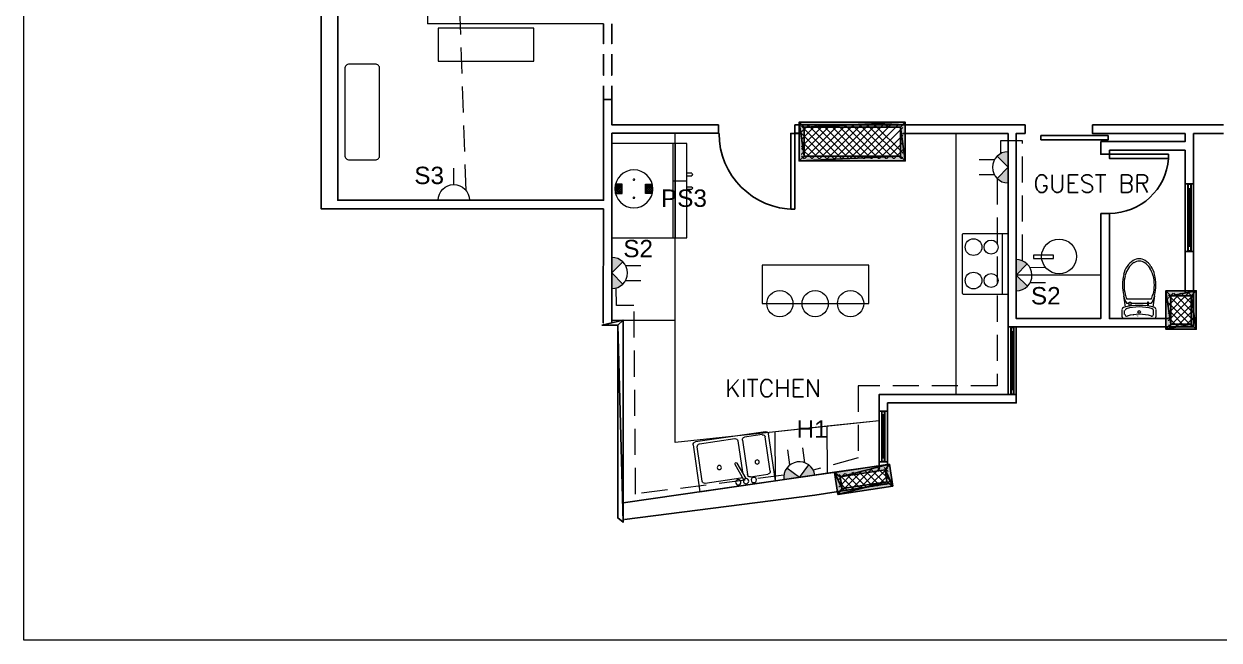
# Model space of a CAD drawing. Header units: inches. Extents: x 14 to 158, y 51 to 94.
# Drawn here: x 49.72 to 63.47, y 73.44 to 80.53 of the extents above; entities that cross this region are included whole.
import ezdxf

# ---------------------------------------------------------------- set-up
doc = ezdxf.new("R2010")
doc.units = ezdxf.units.IN
doc.header["$LTSCALE"] = 0.6
doc.header["$MEASUREMENT"] = 0
doc.linetypes.add('DASHED', pattern=[0.75, 0.5, -0.25])
doc.layers.get('0').update_dxf_attribs({"color": 253, "lineweight": 0})
for name, color, linetype, lineweight in [('C-H', 253, 'Continuous', 0), ('CABEL-L', 3, 'DASHED', 0), ('fur', 253, 'Continuous', 0), ('LIGHT', 6, 'Continuous', 0), ('POWER', 4, 'Continuous', 0), ('POWER-1', 3, 'Continuous', 0), ('text', 3, 'Continuous', 0), ('wiring1', 3, 'DASHED', 0)]:
    doc.layers.add(name, color=color, linetype=linetype, lineweight=lineweight)
doc.styles.add('SIMPLEX', font='SIMPLEX.SHX')
doc.styles.get("Standard").update_dxf_attribs({"font": 'arial.ttf'})

# ---------------------------------------------------------------- blocks, each defined once
blk = doc.blocks.new('Z$0$GASOVN')
for p, q in [((879, 666), (-10, 666)), ((-10, 10), (-10, 666)), ((879, 585), (-10, 585)), ((879, 10), (879, 666)), ((869, 0), (0, 0))]:
    blk.add_line(p, q)
for centre, radius in [((189, 417), 103), ((679, 417), 103), ((189, 160), 122), ((679, 160), 122)]:
    blk.add_circle(centre, radius)
for centre, start, end in [((0, 10), 180, 270), ((869, 10), 270, 0)]:
    blk.add_arc(centre, 10, start, end)
blk = doc.blocks.new('Z$0$KITS')
for p, q in [((29, 553), (814, 553)), ((0, 0), (0, 525)), ((42, 112), (42, 497)), ((71, 526), (268, 526)), ((297, 497), (297, 112)), ((347, 497), (347, 145)), ((772, 526), (376, 526)), ((801, 112), (801, 497)), ((843, 525), (843, 0)), ((318, 73), (389, 253)), ((345, 62), (416, 242)), ((843, 0), (0, 0)), ((268, 83), (71, 83)), ((376, 83), (772, 83))]:
    blk.add_line(p, q)
for centre, radius in [((170, 234), 23.1), ((592, 234), 23.1), ((235, 43), 29.1), ((322, 43), 29.1), ((409, 43), 29.1)]:
    blk.add_circle(centre, radius)
for centre, radius, start, end in [((29, 525), 28.8, 89.9973, 179.9973), ((814, 525), 28.8, 359.9973, 89.9973), ((71, 497), 28.8, 89.9973, 179.9973), ((268, 497), 28.8, 359.9973, 89.9973), ((376, 497), 28.8, 89.9973, 179.9973), ((772, 497), 28.8, 359.9973, 89.9973), ((403, 247), 14.5, 338.5572, 158.5572), ((71, 112), 28.8, 179.9973, 269.9973), ((268, 112), 28.8, 269.9973, 359.9973), ((376, 112), 28.8, 228.2188, 269.9973), ((772, 112), 28.8, 269.9973, 359.9973)]:
    blk.add_arc(centre, radius, start, end)
blk = doc.blocks.new('Z$0$FRDG')
for p, q in [((0, -831), (0, 0)), ((0, 0), (1043, 0)), ((1043, 0), (1043, -831)), ((1043, -679), (0, -679)), ((1043, -704), (0, -704)), ((417, -831), (417, -679)), ((1043, -831), (0, -831)), ((328, -886), (328, -831)), ((355, -831), (355, -886)), ((480, -831), (480, -886)), ((507, -886), (507, -831))]:
    blk.add_line(p, q)
for centre in [(341, -869), (494, -869)]:
    blk.add_arc(centre, 21.4, 232.069, 307.9313)
blk = doc.blocks.new('A$C1E707263')
h = blk.add_hatch(color=256)
h.paths.add_polyline_path([(0.021, 0.251), (0.032, 0.251), (0.032, 0.247), (0.029, 0.247), (0.025, 0.247), (0.025, 0.251), (0.021, 0.251), (0.022, 0.251)])
h.paths.add_polyline_path([(0.029, 0.251), (0.025, 0.251), (0.025, 0.247), (0.029, 0.247), (0.032, 0.247), (0.032, 0.251)])
for points in [[(0.029, 0.261), (0.025, 0.261), (0.025, 0.258), (0.025, 0.254), (0.029, 0.254), (0.029, 0.258), (0.029, 0.261), (0.032, 0.261), (0.036, 0.261), (0.036, 0.258), (0.036, 0.254), (0.032, 0.254), (0.032, 0.258), (0.032, 0.261), (0.032, 0.258), (0.029, 0.258), (0.029, 0.254), (0.025, 0.254), (0.025, 0.258), (0.025, 0.261)], [(0.029, 0.233), (0.025, 0.233), (0.025, 0.229), (0.029, 0.229), (0.029, 0.233), (0.032, 0.233), (0.032, 0.229), (0.029, 0.229), (0.032, 0.229), (0.032, 0.233), (0.029, 0.233), (0.029, 0.229), (0.025, 0.229), (0.025, 0.233)], [(0.029, 0.222), (0.025, 0.222), (0.025, 0.219), (0.025, 0.218), (0.029, 0.219), (0.029, 0.218), (0.029, 0.222), (0.032, 0.222), (0.036, 0.222), (0.036, 0.219), (0.036, 0.218), (0.032, 0.219), (0.032, 0.218), (0.032, 0.215), (0.032, 0.219), (0.032, 0.218), (0.032, 0.222), (0.032, 0.219), (0.032, 0.218), (0.029, 0.219), (0.029, 0.218), (0.029, 0.215), (0.025, 0.215), (0.025, 0.219), (0.025, 0.218), (0.025, 0.222)], [(0.025, 0.215), (0.036, 0.215), (0.036, 0.212), (0.032, 0.212), (0.032, 0.211), (0.032, 0.208), (0.029, 0.208), (0.025, 0.208), (0.025, 0.212), (0.029, 0.212), (0.029, 0.211), (0.032, 0.212), (0.032, 0.211), (0.029, 0.212), (0.029, 0.211), (0.025, 0.212)], [(0.025, 0.197), (0.029, 0.197), (0.032, 0.197), (0.032, 0.201), (0.032, 0.197), (0.036, 0.197), (0.032, 0.197)], [(0.025, 0.194), (0.029, 0.194), (0.032, 0.194), (0.032, 0.197), (0.032, 0.194), (0.036, 0.194), (0.032, 0.194)]]:
    blk.add_hatch(color=256).paths.add_polyline_path(points)
h = blk.add_hatch(color=256)
h.paths.add_polyline_path([(0.025, 0.24), (0.025, 0.244), (0.025, 0.243), (0.029, 0.244), (0.029, 0.243), (0.029, 0.24), (0.032, 0.24), (0.032, 0.244), (0.032, 0.243), (0.029, 0.244), (0.029, 0.243), (0.032, 0.244), (0.032, 0.243), (0.032, 0.24), (0.029, 0.24)])
h.paths.add_polyline_path([(0.029, 0.24), (0.029, 0.244), (0.029, 0.243), (0.025, 0.244), (0.025, 0.243), (0.025, 0.24)])
h = blk.add_hatch(color=256)
h.paths.add_polyline_path([(0.025, 0.201), (0.025, 0.204), (0.025, 0.208), (0.029, 0.208), (0.029, 0.204), (0.029, 0.201), (0.032, 0.201), (0.032, 0.204), (0.029, 0.204), (0.029, 0.208), (0.032, 0.208), (0.032, 0.204), (0.032, 0.201), (0.029, 0.201)])
h.paths.add_polyline_path([(0.029, 0.201), (0.029, 0.204), (0.025, 0.204), (0.025, 0.201)])
at = {"linetype": 'Continuous', "lineweight": -2}
for points in [[(0, 0.021), (0, 0.371), (0, 0.371)], [(0.018, 0.389), (0.106, 0.389), (0.106, 0.389)], [(0.046, 0.36), (0.092, 0.36), (0.092, 0.36)], [(0.262, 0.374), (0.131, 0.353), (0.131, 0.353)], [(0.174, 0.308), (0.174, 0.335), (0.174, 0.335)], [(0.174, 0.099), (0.174, 0.29), (0.174, 0.29)], [(0.222, 0.057), (0.222, 0.335), (0.222, 0.335)], [(0.092, 0.032), (0.046, 0.032), (0.046, 0.032)], [(0.262, 0.018), (0.131, 0.036), (0.131, 0.036)], [(0.174, 0.057), (0.174, 0.084), (0.174, 0.084)], [(0.106, 0), (0.018, 0), (0.018, 0)]]:
    blk.add_lwpolyline(points, dxfattribs=at)
for points in [[(0.188, 0.29), (0.152, 0.29), (0.152, 0.308), (0.188, 0.308)], [(0.188, 0.099), (0.152, 0.099), (0.152, 0.084), (0.188, 0.084)]]:
    blk.add_lwpolyline(points, close=True, dxfattribs=at)
for points in [[(0.019, 0.389), (0.008, 0.389), (0, 0.379), (0, 0.368)], [(0.028, 0.052), (0.057, 0.143), (0.057, 0.241), (0.028, 0.332)], [(0.113, 0.342), (0.11, 0.35), (0.102, 0.356), (0.094, 0.356)], [(0.127, 0.375), (0.124, 0.382), (0.116, 0.389), (0.108, 0.389)], [(0.114, 0.041), (0.141, 0.141), (0.141, 0.244), (0.114, 0.343)], [(0.126, 0.012), (0.161, 0.13), (0.161, 0.255), (0.126, 0.372)], [(0.262, 0.374), (0.23, 0.365), (0.2, 0.352), (0.172, 0.335)], [(0.279, 0.353), (0.259, 0.349), (0.241, 0.342), (0.223, 0.334)], [(0.386, 0.385), (0.346, 0.385), (0.305, 0.379), (0.266, 0.37)], [(0.386, 0.367), (0.35, 0.367), (0.313, 0.363), (0.277, 0.353)], [(0.508, 0.37), (0.469, 0.379), (0.428, 0.385), (0.386, 0.385)], [(0.496, 0.353), (0.461, 0.363), (0.423, 0.367), (0.386, 0.367)], [(0.582, 0.317), (0.556, 0.334), (0.528, 0.346), (0.498, 0.353)], [(0.601, 0.332), (0.572, 0.352), (0.541, 0.365), (0.508, 0.374)], [(0.644, 0.255), (0.629, 0.28), (0.607, 0.301), (0.582, 0.317)], [(0.669, 0.263), (0.652, 0.291), (0.629, 0.314), (0.601, 0.331)], [(0.661, 0.192), (0.661, 0.215), (0.654, 0.236), (0.641, 0.255)], [(0.641, 0.13), (0.654, 0.149), (0.661, 0.17), (0.661, 0.192)], [(0.688, 0.192), (0.688, 0.217), (0.681, 0.24), (0.669, 0.261)], [(0.669, 0.124), (0.681, 0.145), (0.688, 0.168), (0.688, 0.192)], [(0, 0.019), (0, 0.008), (0.008, 0), (0.019, 0)], [(0.094, 0.028), (0.102, 0.028), (0.11, 0.034), (0.113, 0.043)], [(0.108, 0), (0.116, 0), (0.124, 0.006), (0.127, 0.014)], [(0.172, 0.054), (0.2, 0.036), (0.23, 0.023), (0.262, 0.015)], [(0.223, 0.055), (0.241, 0.047), (0.259, 0.04), (0.279, 0.034)], [(0.266, 0.015), (0.305, 0.006), (0.346, 0), (0.386, 0)], [(0.277, 0.032), (0.313, 0.022), (0.35, 0.018), (0.386, 0.018)], [(0.386, 0.018), (0.423, 0.018), (0.461, 0.022), (0.496, 0.032)], [(0.386, 0), (0.428, 0), (0.469, 0.006), (0.508, 0.015)], [(0.498, 0.034), (0.528, 0.043), (0.556, 0.055), (0.582, 0.072)], [(0.508, 0.015), (0.541, 0.023), (0.572, 0.037), (0.601, 0.055)], [(0.582, 0.068), (0.607, 0.084), (0.629, 0.105), (0.644, 0.13)], [(0.601, 0.057), (0.629, 0.074), (0.652, 0.098), (0.669, 0.124)]]:
    blk.add_open_spline(points, degree=3, dxfattribs=at)
for points, knots in [([(0.048, 0.356), (0.041, 0.356), (0.036, 0.353), (0.032, 0.349), (0.032, 0.349), (0.029, 0.343), (0.028, 0.336), (0.029, 0.331)], [0, 0, 0, 0, 0.125, 0.125, 0.125, 0.125, 1, 1, 1, 1]), ([(0.092, 0.192), (0.092, 0.201), (0.084, 0.208), (0.076, 0.208), (0.076, 0.208), (0.068, 0.208), (0.061, 0.201), (0.061, 0.192), (0.061, 0.192), (0.061, 0.183), (0.068, 0.177), (0.076, 0.177), (0.076, 0.177), (0.084, 0.177), (0.092, 0.183), (0.092, 0.192)], [0, 0, 0, 0, 0.0625, 0.0625, 0.0625, 0.0625, 0.125, 0.125, 0.125, 0.125, 0.1875, 0.1875, 0.1875, 0.1875, 1, 1, 1, 1]), ([(0.029, 0.054), (0.028, 0.047), (0.029, 0.041), (0.032, 0.036), (0.032, 0.036), (0.036, 0.032), (0.041, 0.028), (0.048, 0.028)], [0, 0, 0, 0, 0.125, 0.125, 0.125, 0.125, 1, 1, 1, 1])]:
    blk.add_open_spline(points, degree=3, knots=knots, dxfattribs=at)
blk = doc.blocks.new('2j6')
at = {"layer": 'fur'}
for points in [[(154.375, -37.731), (154.375, -38.743)], [(154.73, -37.687), (154.419, -37.687)], [(154.774, -38.743), (154.774, -37.731)], [(154.419, -38.787), (154.73, -38.787)]]:
    blk.add_lwpolyline(points, dxfattribs=at)
for centre, start, end in [((154.422, -37.734), 86.3633, 183.6367), ((154.727, -37.734), 356.3633, 93.6367), ((154.422, -38.74), 176.3633, 273.6367), ((154.727, -38.74), 266.3633, 3.6367)]:
    blk.add_arc(centre, 0.0471, start, end, dxfattribs=at)
blk = doc.blocks.new('120 S')
at = {"layer": 'LIGHT', "ltscale": 0.005}
h = blk.add_hatch(color=2, dxfattribs=at)
h.dxf.hatch_style = 1
h.paths.add_polyline_path([(0.0001, 0), (-0.0847, 0.0847, 0.198912), (-0.1198, 0)])
h.paths.add_polyline_path([(0.0848, 0.0847), (0.0001, 0), (0.1199, 0, 0.198912)])
at = {"layer": 'POWER'}
for p, q in [((-0.0579, 0.1049), (-0.0579, 0.2219)), ((0.058, 0.1049), (0.058, 0.2219)), ((0.1939, 0), (-0.1938, 0))]:
    blk.add_line(p, q, dxfattribs=at)
at = {"layer": 'POWER', "ltscale": 0.005}
for q in [(-0.0847, 0.0847), (0.0848, 0.0847)]:
    blk.add_line((0.0001, 0), q, dxfattribs=at)
at = {"layer": 'POWER'}
blk.add_arc((0.0001, 0), 0.1198, 0, 180, dxfattribs=at)
blk = doc.blocks.new('SO-10')
at = {"layer": 'POWER-1'}
for p, q in [((0, 0.176), (0, 0.36)), ((0.25, 0), (-0.25, 0))]:
    blk.add_line(p, q, dxfattribs=at)
blk.add_arc((0, 0), 0.176, 0, 180, dxfattribs=at)
blk = doc.blocks.new('*X40')
at = {"color": 0}
for p, q in [((0, 85), (74, 159)), ((66, 19), (0, 85)), ((1, 115), (46, 159)), ((94, 19), (1, 112)), ((2, 59), (103, 159)), ((37, 19), (2, 54)), ((110, 31), (4, 137)), ((6, 148), (18, 159)), ((6, 34), (110, 138)), ((110, 60), (10, 159)), ((19, 19), (110, 110)), ((110, 88), (39, 159)), ((48, 19), (110, 82)), ((110, 116), (67, 159)), ((76, 19), (110, 54)), ((110, 144), (95, 159)), ((104, 19), (110, 25))]:
    blk.add_line(p, q, dxfattribs=at)
blk = doc.blocks.new('*X41')
at = {"color": 0}
for p, q in [((459, 63), (555, 159)), ((459, 91), (527, 159)), ((459, 120), (499, 159)), ((459, 148), (470, 159)), ((459, 35), (563, 139)), ((562, 32), (459, 135)), ((546, 19), (459, 107)), ((518, 19), (459, 78)), ((490, 19), (459, 50)), ((461, 19), (459, 22)), ((566, 56), (463, 159)), ((472, 19), (567, 114)), ((568, 83), (491, 159)), ((500, 19), (568, 87)), ((567, 112), (519, 159)), ((528, 19), (566, 57)), ((562, 145), (548, 159)), ((557, 19), (560, 22))]:
    blk.add_line(p, q, dxfattribs=at)
blk = doc.blocks.new('Mk-c')
at = {"layer": 'POWER-1'}
blk.add_line((-0.15, -0.06), (-0.238, -0.06), dxfattribs=at)
for points in [[(-0.238, 0.06), (-0.15, 0.06), (-0.15, -0.06), (-0.238, -0.06)], [(0.238, 0.06), (0.151, 0.06), (0.151, -0.06), (0.238, -0.06)]]:
    blk.add_lwpolyline(points, dxfattribs=at)
at = {"layer": 'POWER-1', "const_width": 0.014}
for points in [[(-0.01, 0.115, -1), (0.01, 0.115, -1)], [(-0.01, -0.119, -1), (0.01, -0.119, -1)]]:
    blk.add_lwpolyline(points, format="xyb", close=True, dxfattribs=at)
at = {"layer": 'POWER-1'}
blk.add_circle((0, 0), 0.245, dxfattribs=at)
at = {"layer": 'POWER-1', "extrusion": (0, 0, -1), "xscale": 0.0008639999999999759, "yscale": 0.0008639999999999759, "zscale": -0.0008640000000000001, "rotation": 180}
for name in ['*X40', '*X41']:
    blk.add_blockref(name, (0.245, 0.077), dxfattribs=at)

msp = doc.modelspace()

# ---------------------------------------------------------------- hatches: boundary and pattern name
h = msp.add_hatch(color=256)
h.paths.add_polyline_path([(59.806, 79.008), (59.862, 78.952), (59.806, 79.341)])
h.paths.add_polyline_path([(59.862, 78.952), (59.806, 79.341), (59.862, 79.397)])
h.paths.add_polyline_path([(59.806, 79.341), (59.862, 79.397), (58.697, 79.341)])
h.paths.add_polyline_path([(59.862, 79.397), (58.697, 79.341), (58.64, 79.397)])
h.paths.add_polyline_path([(58.697, 79.341), (58.64, 79.397), (58.697, 79.008)])
h.paths.add_polyline_path([(58.64, 79.397), (58.697, 79.008), (58.64, 78.952)])
h.paths.add_polyline_path([(58.697, 79.008), (58.64, 78.952), (59.806, 79.008)])
h.paths.add_polyline_path([(58.64, 78.952), (59.806, 79.008), (59.862, 78.952)])
h = msp.add_hatch(color=256)
h.paths.add_polyline_path([(63.149, 77.399), (63.209, 77.458), (62.916, 77.399)])
h.paths.add_polyline_path([(63.209, 77.458), (62.916, 77.399), (62.859, 77.458)])
h.paths.add_polyline_path([(62.916, 77.399), (62.859, 77.458), (62.916, 77.071)])
h.paths.add_polyline_path([(62.859, 77.458), (62.916, 77.071), (62.859, 77.014)])
h.paths.add_polyline_path([(62.916, 77.071), (62.859, 77.014), (63.149, 77.071)])
h.paths.add_polyline_path([(62.859, 77.014), (63.149, 77.071), (63.209, 77.014)])
h.paths.add_polyline_path([(63.149, 77.071), (63.209, 77.014), (63.149, 77.399)])
h.paths.add_polyline_path([(63.209, 77.014), (63.149, 77.399), (63.209, 77.458)])
h = msp.add_hatch(color=256)
h.paths.add_polyline_path([(63.149, 77.399), (63.209, 77.458), (62.916, 77.399)])
h.paths.add_polyline_path([(63.209, 77.458), (62.916, 77.399), (62.859, 77.458)])
h.paths.add_polyline_path([(62.916, 77.399), (62.859, 77.458), (62.916, 77.071)])
h.paths.add_polyline_path([(62.859, 77.458), (62.916, 77.071), (62.859, 77.014)])
h.paths.add_polyline_path([(62.916, 77.071), (62.859, 77.014), (63.149, 77.071)])
h.paths.add_polyline_path([(62.859, 77.014), (63.149, 77.071), (63.209, 77.014)])
h.paths.add_polyline_path([(63.149, 77.071), (63.209, 77.014), (63.149, 77.399)])
h.paths.add_polyline_path([(63.209, 77.014), (63.149, 77.399), (63.209, 77.458)])
h = msp.add_hatch(color=256)
h.paths.add_polyline_path([(59.65, 75.259), (59.717, 75.209), (59.629, 75.397)])
h.paths.add_polyline_path([(59.717, 75.209), (59.629, 75.397), (59.679, 75.46)])
h.paths.add_polyline_path([(59.629, 75.397), (59.679, 75.46), (59.113, 75.315)])
h.paths.add_polyline_path([(59.679, 75.46), (59.113, 75.315), (59.046, 75.365)])
h.paths.add_polyline_path([(59.113, 75.315), (59.046, 75.365), (59.134, 75.182)])
h.paths.add_polyline_path([(59.046, 75.365), (59.134, 75.182), (59.086, 75.114)])
h.paths.add_polyline_path([(59.134, 75.182), (59.086, 75.114), (59.65, 75.259)])
h.paths.add_polyline_path([(59.086, 75.114), (59.65, 75.259), (59.717, 75.209)])

# ---------------------------------------------------------------- linework, layer by layer
for p, q in [((54.364, 80.625), (54.364, 80.529)), ((56.391, 80.529), (54.364, 80.529)), ((62.11, 77.637), (61.139, 77.637)), ((62.11, 77.137), (62.11, 77.537))]:
    msp.add_line(p, q)
msp.add_lwpolyline([(49.723, 93.027), (82.243, 93.027), (82.243, 73.436), (49.723, 73.436)], close=True)
at = {"linetype": 'Continuous', "lineweight": -2}
for points in [[(53.334, 85.247), (53.334, 78.5), (53.334, 78.5)], [(53.141, 83.736), (53.141, 78.402), (53.141, 78.402)], [(56.391, 80.529), (56.391, 80.301), (56.391, 80.301)], [(56.486, 80.529), (56.486, 80.301), (56.486, 80.301)], [(56.391, 80.181), (56.391, 79.937), (56.391, 79.937)], [(56.486, 80.181), (56.486, 79.937), (56.486, 79.937)], [(56.391, 79.817), (56.391, 79.658), (56.391, 79.658)], [(56.486, 79.817), (56.486, 79.658), (56.486, 79.658)], [(56.486, 79.658), (56.391, 79.658), (56.391, 79.658)], [(56.391, 79.658), (56.391, 78.5), (56.391, 78.5)], [(56.486, 79.368), (56.486, 79.658), (56.486, 79.658)], [(57.715, 79.368), (56.486, 79.368), (56.486, 79.368)], [(57.715, 79.368), (57.554, 79.368), (57.554, 79.368)], [(57.715, 79.273), (57.715, 79.368), (57.715, 79.368)], [(59.833, 79.368), (58.591, 79.368), (58.591, 79.368)], [(58.591, 79.368), (59.639, 79.368), (59.668, 79.341)], [(58.591, 79.269), (58.591, 79.368), (58.591, 79.368)], [(59.007, 79.368), (58.668, 79.029), (58.668, 79.029)], [(58.923, 79.368), (58.668, 79.115), (58.668, 79.115)], [(58.838, 79.368), (58.668, 79.199), (58.668, 79.199)], [(58.753, 79.368), (58.668, 79.287), (58.668, 79.287)], [(58.668, 79.35), (59.039, 78.98), (59.039, 78.98)], [(59.095, 79.368), (58.708, 78.98), (58.708, 78.98)], [(58.74, 79.368), (59.127, 78.98), (59.127, 78.98)], [(59.181, 79.368), (58.792, 78.98), (58.792, 78.98)], [(58.824, 79.368), (59.213, 78.98), (59.213, 78.98)], [(59.265, 79.368), (58.878, 78.98), (58.878, 78.98)], [(58.909, 79.368), (59.297, 78.98), (59.297, 78.98)], [(59.353, 79.368), (58.966, 78.98), (58.966, 78.98)], [(58.998, 79.368), (59.382, 78.98), (59.382, 78.98)], [(59.439, 79.368), (59.05, 78.98), (59.05, 78.98)], [(59.082, 79.368), (59.471, 78.98), (59.471, 78.98)], [(59.523, 79.368), (59.134, 78.98), (59.134, 78.98)], [(59.166, 79.368), (59.555, 78.98), (59.555, 78.98)], [(59.607, 79.368), (59.222, 78.98), (59.222, 78.98)], [(59.251, 79.368), (59.639, 78.98), (59.639, 78.98)], [(59.695, 79.368), (59.308, 78.98), (59.308, 78.98)], [(59.34, 79.368), (59.727, 78.98), (59.727, 78.98)], [(59.781, 79.368), (59.392, 78.98), (59.392, 78.98)], [(59.424, 79.368), (59.813, 78.98), (59.813, 78.98)], [(59.833, 79.337), (59.478, 78.98), (59.478, 78.98)], [(59.509, 79.368), (59.833, 79.044), (59.833, 79.044)], [(61.239, 79.368), (59.833, 79.368), (59.833, 79.368)], [(61.239, 79.269), (61.239, 79.368), (61.239, 79.368)], [(63.522, 79.368), (62.015, 79.368), (62.015, 79.368)], [(62.015, 79.269), (62.015, 79.368), (62.015, 79.368)], [(63.522, 79.368), (63.081, 79.368), (63.081, 79.368)], [(56.486, 79.273), (56.486, 77.087), (56.486, 77.087)], [(57.715, 79.273), (56.486, 79.273), (56.486, 79.273)], [(61.044, 79.269), (61.044, 76.265), (59.562, 76.265), (59.562, 75.443), (56.615, 75.016), (56.615, 77.119)], [(58.668, 79.273), (58.591, 79.273), (58.591, 79.273)], [(58.668, 79.269), (58.591, 79.269), (58.591, 79.269)], [(58.668, 79.266), (58.955, 78.98), (58.955, 78.98)], [(59.833, 79.248), (59.566, 78.98), (59.566, 78.98)], [(61.044, 79.269), (59.833, 79.269), (59.833, 79.269)], [(61.044, 79.269), (61.044, 77.042), (61.044, 77.042)], [(61.139, 77.137), (61.139, 79.269), (61.239, 79.269)], [(62.11, 79.269), (62.015, 79.269), (62.015, 79.269)], [(63.081, 79.269), (62.11, 79.269), (62.11, 79.269)], [(63.081, 79.269), (63.081, 79.174), (63.081, 79.174)], [(63.081, 79.269), (63.081, 79.174), (63.081, 79.174)], [(63.178, 79.269), (63.178, 78.687), (63.178, 78.687)], [(63.522, 79.269), (63.178, 79.269), (63.178, 79.269)], [(63.178, 79.269), (63.178, 78.687), (63.178, 78.687)], [(63.522, 79.269), (63.178, 79.269), (63.178, 79.269)], [(58.668, 79.181), (58.869, 78.98), (58.869, 78.98)], [(58.668, 79.093), (58.785, 78.98), (58.785, 78.98)], [(59.833, 79.164), (59.65, 78.98), (59.65, 78.98)], [(59.833, 79.079), (59.735, 78.98), (59.735, 78.98)], [(63.081, 79.174), (62.11, 79.174), (62.11, 79.174)], [(62.11, 79.174), (62.11, 79.029), (62.11, 79.029)], [(62.209, 79.076), (62.209, 79.029), (62.11, 79.029)], [(63.081, 79.076), (62.209, 79.076), (62.209, 79.076)], [(62.209, 79.076), (62.209, 78.98), (62.209, 78.98)], [(63.081, 79.076), (63.081, 78.687), (63.081, 78.687)], [(63.081, 79.076), (63.081, 78.687), (63.081, 78.687)], [(58.668, 79.008), (58.697, 78.98), (58.697, 78.98)], [(59.833, 78.995), (59.82, 78.98), (59.82, 78.98)], [(63.178, 78.687), (63.081, 78.687), (63.081, 78.687)], [(63.178, 78.687), (63.081, 78.687), (63.081, 78.687)], [(63.149, 78.687), (63.149, 78.624), (63.11, 78.624), (63.11, 78.687)], [(63.11, 78.687), (63.149, 78.687), (63.149, 78.687)], [(63.149, 78.687), (63.149, 78.624), (63.11, 78.624), (63.11, 78.687)], [(63.11, 78.687), (63.149, 78.687), (63.149, 78.687)], [(63.178, 77.911), (63.178, 78.687), (63.178, 78.687)], [(63.178, 78.687), (63.178, 77.911), (63.178, 77.911)], [(63.178, 77.911), (63.178, 78.687), (63.178, 78.687)], [(63.178, 78.687), (63.178, 77.911), (63.178, 77.911)], [(63.11, 78.606), (63.11, 77.995), (63.11, 77.995)], [(63.11, 78.606), (63.11, 77.995), (63.11, 77.995)], [(63.128, 77.974), (63.128, 78.624), (63.128, 78.624)], [(63.128, 77.974), (63.128, 78.624), (63.128, 78.624)], [(63.131, 77.974), (63.131, 78.624), (63.131, 78.624)], [(63.131, 77.974), (63.131, 78.624), (63.131, 78.624)], [(63.149, 77.995), (63.149, 78.606), (63.149, 78.606)], [(63.149, 77.995), (63.149, 78.606), (63.149, 78.606)], [(53.141, 78.402), (55.499, 78.402), (55.499, 78.402)], [(53.334, 78.5), (55.499, 78.5), (55.499, 78.5)], [(55.499, 78.5), (56.391, 78.5), (56.391, 78.5)], [(55.499, 78.402), (56.391, 78.402), (56.391, 78.402)], [(56.391, 78.402), (56.388, 77.087), (56.388, 77.087)], [(62.11, 78.348), (62.11, 77.137), (62.11, 77.137)], [(62.209, 78.348), (62.11, 78.348), (62.11, 78.348)], [(62.209, 78.348), (62.209, 77.137), (62.209, 77.137)], [(63.149, 77.911), (63.149, 77.974), (63.11, 77.974), (63.11, 77.911)], [(63.149, 77.911), (63.149, 77.974), (63.11, 77.974), (63.11, 77.911)], [(63.081, 77.911), (63.081, 77.431), (63.081, 77.431)], [(63.178, 77.911), (63.081, 77.911), (63.081, 77.911)], [(63.081, 77.911), (63.081, 77.431), (63.081, 77.431)], [(63.178, 77.911), (63.081, 77.911), (63.081, 77.911)], [(63.11, 77.911), (63.149, 77.911), (63.149, 77.911)], [(63.11, 77.911), (63.149, 77.911), (63.149, 77.911)], [(63.178, 77.911), (63.178, 77.042), (63.178, 77.042)], [(63.178, 77.911), (63.178, 77.042), (63.178, 77.042)], [(63.114, 77.431), (62.888, 77.201), (62.888, 77.201)], [(63.029, 77.431), (62.888, 77.289), (62.888, 77.289)], [(62.944, 77.431), (62.888, 77.374), (62.888, 77.374)], [(63.114, 77.431), (62.888, 77.201), (62.888, 77.201)], [(63.029, 77.431), (62.888, 77.289), (62.888, 77.289)], [(62.944, 77.431), (62.888, 77.374), (62.888, 77.374)], [(63.178, 77.409), (62.888, 77.116), (62.888, 77.116)], [(63.178, 77.409), (62.888, 77.116), (62.888, 77.116)], [(62.888, 77.406), (63.178, 77.116), (63.178, 77.116)], [(62.888, 77.406), (63.178, 77.116), (63.178, 77.116)], [(62.951, 77.431), (63.178, 77.201), (63.178, 77.201)], [(62.951, 77.431), (63.178, 77.201), (63.178, 77.201)], [(63.036, 77.431), (63.178, 77.289), (63.178, 77.289)], [(63.036, 77.431), (63.178, 77.289), (63.178, 77.289)], [(63.124, 77.431), (63.178, 77.374), (63.178, 77.374)], [(63.124, 77.431), (63.178, 77.374), (63.178, 77.374)], [(62.888, 77.32), (63.167, 77.042), (63.167, 77.042)], [(62.888, 77.32), (63.167, 77.042), (63.167, 77.042)], [(63.178, 77.32), (62.898, 77.042), (62.898, 77.042)], [(63.178, 77.32), (62.898, 77.042), (62.898, 77.042)], [(62.11, 77.137), (61.139, 77.137), (61.139, 77.137)], [(62.888, 77.137), (62.209, 77.137), (62.209, 77.137)], [(62.888, 77.236), (63.081, 77.042), (63.081, 77.042)], [(62.888, 77.236), (63.081, 77.042), (63.081, 77.042)], [(62.888, 77.151), (62.997, 77.042), (62.997, 77.042)], [(62.888, 77.151), (62.997, 77.042), (62.997, 77.042)], [(63.178, 77.236), (62.983, 77.042), (62.983, 77.042)], [(63.178, 77.236), (62.983, 77.042), (62.983, 77.042)], [(63.178, 77.151), (63.071, 77.042), (63.071, 77.042)], [(63.178, 77.151), (63.071, 77.042), (63.071, 77.042)], [(63.178, 77.042), (61.044, 77.042), (61.239, 77.042)], [(61.044, 76.265), (61.044, 77.042), (61.044, 77.042)], [(61.112, 77.042), (61.112, 76.978), (61.076, 76.978), (61.076, 77.042)], [(61.076, 77.042), (61.112, 77.042), (61.112, 77.042)], [(61.139, 76.265), (61.139, 77.042), (61.139, 77.042)], [(61.139, 77.042), (61.139, 76.265), (61.139, 76.265)], [(62.888, 77.063), (62.913, 77.042), (62.913, 77.042)], [(62.888, 77.063), (62.913, 77.042), (62.913, 77.042)], [(63.178, 77.063), (63.155, 77.042), (63.155, 77.042)], [(63.178, 77.063), (63.155, 77.042), (63.155, 77.042)], [(61.076, 76.958), (61.076, 76.35), (61.076, 76.35)], [(61.091, 76.329), (61.091, 76.978), (61.091, 76.978)], [(61.094, 76.329), (61.094, 76.978), (61.094, 76.978)], [(61.112, 76.35), (61.112, 76.958), (61.112, 76.958)], [(61.112, 76.265), (61.112, 76.329), (61.076, 76.329), (61.076, 76.265)], [(61.139, 76.265), (59.562, 76.265), (59.808, 76.265)], [(59.562, 76.071), (59.562, 76.265), (59.562, 76.265)], [(61.139, 76.166), (59.657, 76.166), (59.657, 76.166)], [(59.657, 76.071), (59.657, 76.166), (59.657, 76.166)], [(61.076, 76.265), (61.112, 76.265), (61.112, 76.265)], [(61.139, 76.265), (61.139, 76.166), (61.139, 76.166)], [(59.657, 76.071), (59.562, 76.071), (59.562, 76.071)], [(59.562, 75.489), (59.562, 76.071), (59.562, 76.071)], [(59.562, 76.071), (59.562, 75.489), (59.562, 75.489)], [(59.591, 76.071), (59.591, 76.026), (59.625, 76.026), (59.625, 76.071)], [(59.625, 76.071), (59.591, 76.071), (59.591, 76.071)], [(59.607, 76.026), (59.607, 75.537), (59.607, 75.537)], [(59.611, 76.026), (59.611, 75.537), (59.611, 75.537)], [(59.657, 75.489), (59.657, 76.071), (59.657, 76.071)], [(59.657, 76.071), (59.657, 75.489), (59.657, 75.489)], [(59.591, 76.008), (59.591, 75.553), (59.591, 75.553)], [(59.625, 75.553), (59.625, 76.008), (59.625, 76.008)], [(59.657, 75.489), (59.562, 75.489), (59.562, 75.489)], [(59.562, 75.415), (59.562, 75.489), (59.562, 75.489)], [(59.591, 75.489), (59.591, 75.537), (59.625, 75.537), (59.625, 75.489)], [(59.625, 75.489), (59.591, 75.489), (59.591, 75.489)], [(59.657, 75.428), (59.657, 75.489), (59.657, 75.489)], [(59.166, 75.354), (59.089, 75.277), (59.089, 75.277)], [(59.265, 75.369), (59.1, 75.202), (59.1, 75.202)], [(59.1, 75.344), (59.269, 75.175), (59.269, 75.175)], [(59.367, 75.383), (59.134, 75.153), (59.134, 75.153)], [(59.174, 75.354), (59.342, 75.184), (59.342, 75.184)], [(59.471, 75.401), (59.238, 75.168), (59.238, 75.168)], [(59.247, 75.365), (59.417, 75.195), (59.417, 75.195)], [(59.322, 75.376), (59.491, 75.206), (59.491, 75.206)], [(59.569, 75.415), (59.34, 75.184), (59.34, 75.184)], [(59.396, 75.39), (59.566, 75.22), (59.566, 75.22)], [(59.657, 75.415), (59.439, 75.199), (59.439, 75.199)], [(59.471, 75.401), (59.639, 75.231), (59.639, 75.231)], [(59.668, 75.34), (59.541, 75.213), (59.541, 75.213)], [(59.544, 75.41), (59.679, 75.281), (59.679, 75.281)], [(59.618, 75.422), (59.661, 75.379), (59.661, 75.379)], [(59.682, 75.238), (58.821, 75.104), (58.821, 75.104)], [(59.093, 75.266), (59.195, 75.161), (59.195, 75.161)], [(59.679, 75.266), (59.643, 75.231), (59.643, 75.231)], [(58.821, 75.104), (56.631, 74.824), (56.631, 74.824)], [(59.107, 75.164), (59.12, 75.15), (59.12, 75.15)]]:
    msp.add_lwpolyline(points, dxfattribs=at)
for points in [[(59.862, 79.397), (58.697, 79.341), (58.64, 79.397)], [(58.697, 79.341), (58.64, 79.397), (58.697, 79.008)], [(58.64, 79.397), (58.697, 79.008), (58.64, 78.952)], [(59.806, 79.341), (59.862, 79.397), (58.697, 79.341)], [(59.862, 78.952), (59.806, 79.341), (59.862, 79.397)], [(59.806, 79.008), (59.862, 78.952), (59.806, 79.341)], [(58.591, 79.269), (58.545, 79.269), (58.545, 78.398), (58.591, 78.398)], [(62.196, 79.244), (61.422, 79.244), (61.422, 79.196), (62.196, 79.196)], [(58.697, 79.008), (58.64, 78.952), (59.806, 79.008)], [(58.64, 78.952), (59.806, 79.008), (59.862, 78.952)], [(62.209, 79.029), (62.888, 79.029), (62.888, 78.98), (62.209, 78.98)], [(63.081, 77.911), (63.081, 78.687)], [(63.081, 77.911), (63.081, 78.687)], [(63.146, 78.631), (63.117, 78.631), (63.117, 78.683), (63.146, 78.683)], [(63.146, 78.631), (63.117, 78.631), (63.117, 78.683), (63.146, 78.683)], [(63.128, 78.624), (63.11, 78.624), (63.11, 78.606), (63.128, 78.606)], [(63.128, 78.624), (63.11, 78.624), (63.11, 78.606), (63.128, 78.606)], [(63.124, 78.62), (63.114, 78.62), (63.114, 78.606), (63.124, 78.606)], [(63.124, 78.62), (63.114, 78.62), (63.114, 78.606), (63.124, 78.606)], [(63.131, 78.624), (63.131, 78.606), (63.149, 78.606), (63.149, 78.624)], [(63.131, 78.624), (63.131, 78.606), (63.149, 78.606), (63.149, 78.624)], [(63.135, 78.606), (63.135, 78.62), (63.146, 78.62), (63.146, 78.606)], [(63.135, 78.606), (63.135, 78.62), (63.146, 78.62), (63.146, 78.606)], [(63.128, 77.977), (63.11, 77.977), (63.11, 77.995), (63.128, 77.995)], [(63.128, 77.977), (63.11, 77.977), (63.11, 77.995), (63.128, 77.995)], [(63.124, 77.977), (63.114, 77.977), (63.114, 77.992), (63.124, 77.992)], [(63.124, 77.977), (63.114, 77.977), (63.114, 77.992), (63.124, 77.992)], [(63.146, 77.97), (63.117, 77.97), (63.117, 77.918), (63.146, 77.918)], [(63.146, 77.97), (63.117, 77.97), (63.117, 77.918), (63.146, 77.918)], [(63.131, 77.977), (63.131, 77.995), (63.149, 77.995), (63.149, 77.977)], [(63.131, 77.977), (63.131, 77.995), (63.149, 77.995), (63.149, 77.977)], [(63.135, 77.992), (63.135, 77.977), (63.146, 77.977), (63.146, 77.992)], [(63.135, 77.992), (63.135, 77.977), (63.146, 77.977), (63.146, 77.992)], [(63.209, 77.458), (62.916, 77.399), (62.859, 77.458)], [(62.916, 77.399), (62.859, 77.458), (62.916, 77.071)], [(62.859, 77.458), (62.916, 77.071), (62.859, 77.014)], [(63.209, 77.458), (62.916, 77.399), (62.859, 77.458)], [(62.916, 77.399), (62.859, 77.458), (62.916, 77.071)], [(62.859, 77.458), (62.916, 77.071), (62.859, 77.014)], [(63.149, 77.399), (63.209, 77.458), (62.916, 77.399)], [(63.149, 77.399), (63.209, 77.458), (62.916, 77.399)], [(63.209, 77.014), (63.149, 77.399), (63.209, 77.458)], [(63.209, 77.014), (63.149, 77.399), (63.209, 77.458)], [(63.149, 77.071), (63.209, 77.014), (63.149, 77.399)], [(63.149, 77.071), (63.209, 77.014), (63.149, 77.399)], [(56.37, 77.06), (56.615, 77.119), (56.554, 77.06)], [(56.615, 77.119), (56.554, 77.06), (56.615, 74.793)], [(56.554, 77.06), (56.615, 74.793), (56.554, 74.842)], [(61.108, 76.983), (61.08, 76.983), (61.08, 77.035), (61.108, 77.035)], [(62.916, 77.071), (62.859, 77.014), (63.149, 77.071)], [(62.859, 77.014), (63.149, 77.071), (63.209, 77.014)], [(62.916, 77.071), (62.859, 77.014), (63.149, 77.071)], [(62.859, 77.014), (63.149, 77.071), (63.209, 77.014)], [(61.091, 76.978), (61.076, 76.978), (61.076, 76.958), (61.091, 76.958)], [(61.091, 76.974), (61.076, 76.974), (61.076, 76.961), (61.091, 76.961)], [(61.094, 76.978), (61.094, 76.958), (61.112, 76.958), (61.112, 76.978)], [(61.098, 76.961), (61.098, 76.974), (61.108, 76.974), (61.108, 76.961)], [(61.091, 76.329), (61.076, 76.329), (61.076, 76.35), (61.091, 76.35)], [(61.091, 76.332), (61.076, 76.332), (61.076, 76.347), (61.091, 76.347)], [(61.108, 76.322), (61.08, 76.322), (61.08, 76.268), (61.108, 76.268)], [(61.094, 76.329), (61.094, 76.35), (61.112, 76.35), (61.112, 76.329)], [(61.098, 76.347), (61.098, 76.332), (61.108, 76.332), (61.108, 76.347)], [(59.593, 76.028), (59.622, 76.028), (59.622, 76.067), (59.593, 76.067)], [(59.607, 76.021), (59.607, 76.008), (59.591, 76.008), (59.591, 76.021)], [(59.604, 76.012), (59.604, 76.021), (59.593, 76.021), (59.593, 76.012)], [(59.611, 76.021), (59.625, 76.021), (59.625, 76.012), (59.611, 76.012)], [(59.611, 76.021), (59.625, 76.021), (59.625, 76.008), (59.611, 76.008)], [(59.607, 75.537), (59.607, 75.553), (59.591, 75.553), (59.591, 75.537)], [(59.604, 75.548), (59.604, 75.537), (59.593, 75.537), (59.593, 75.548)], [(59.593, 75.535), (59.622, 75.535), (59.622, 75.492), (59.593, 75.492)], [(59.611, 75.537), (59.625, 75.537), (59.625, 75.553), (59.611, 75.553)], [(59.611, 75.537), (59.625, 75.537), (59.625, 75.548), (59.611, 75.548)], [(59.679, 75.46), (59.113, 75.315), (59.046, 75.365)], [(59.113, 75.315), (59.046, 75.365), (59.134, 75.182)], [(59.046, 75.365), (59.134, 75.182), (59.086, 75.114)], [(59.629, 75.397), (59.679, 75.46), (59.113, 75.315)], [(59.717, 75.209), (59.629, 75.397), (59.679, 75.46)], [(59.65, 75.259), (59.717, 75.209), (59.629, 75.397)], [(59.134, 75.182), (59.086, 75.114), (59.65, 75.259)], [(59.086, 75.114), (59.65, 75.259), (59.717, 75.209)]]:
    msp.add_lwpolyline(points, close=True, dxfattribs=at)
for points in [[(57.719, 79.268), (57.719, 78.785), (58.111, 78.395), (58.592, 78.395)], [(62.211, 78.348), (62.568, 78.348), (62.864, 78.624), (62.889, 78.98)]]:
    msp.add_open_spline(points, degree=3, dxfattribs=at)
at = {"layer": 'C-H'}
for p, q in [((58.965, 75.898), (58.369, 75.833)), ((59.562, 75.962), (58.965, 75.898)), ((58.968, 75.356), (58.965, 75.898)), ((58.368, 75.27), (58.365, 75.833)), ((58.968, 75.356), (58.368, 75.27)), ((59.562, 75.443), (58.968, 75.357)), ((59.562, 75.443), (58.968, 75.356))]:
    msp.add_line(p, q, dxfattribs=at)
at = {"layer": 'fur'}
msp.add_line((56.486, 77.119), (57.215, 77.119), dxfattribs=at)
for points in [[(55.589, 80.479), (54.488, 80.479), (54.488, 80.099), (55.589, 80.099)], [(61.335, 77.83), (61.568, 77.83), (61.568, 77.866), (61.335, 77.866)], [(58.215, 77.309), (59.444, 77.309), (59.444, 77.752), (58.215, 77.752)]]:
    msp.add_lwpolyline(points, close=True, dxfattribs=at)
msp.add_lwpolyline([(60.444, 79.269), (60.444, 76.265), (59.562, 76.265), (59.562, 75.962), (57.215, 75.709), (57.215, 79.273)], dxfattribs=at)
for centre, radius in [((61.631, 77.852), 0.201), ((58.419, 77.309), 0.151), ((58.825, 77.309), 0.151), ((59.232, 77.309), 0.151)]:
    msp.add_circle(centre, radius, dxfattribs=at)
at = {"layer": 'wiring1', "linetype": 'DASHED'}
for p, q in [((54.811, 78.609), (54.694, 82.01)), ((60.958, 79.182), (60.957, 79.035)), ((61.209, 79.182), (60.958, 79.182)), ((61.209, 77.803), (61.209, 79.182)), ((60.917, 78.751), (60.917, 76.363)), ((56.539, 77.289), (56.536, 77.49)), ((56.741, 77.289), (56.539, 77.289)), ((56.76, 75.118), (56.741, 77.289)), ((60.917, 76.363), (59.32, 76.363)), ((59.32, 76.363), (59.32, 75.533)), ((59.32, 75.533), (58.803, 75.391)), ((58.465, 75.334), (56.76, 75.118))]:
    msp.add_line(p, q, dxfattribs=at)

# ---------------------------------------------------------------- block references
at = {"lineweight": 0}
msp.add_blockref('2j6', (-100.959, 117.752), dxfattribs=at)
at = {"layer": 'CABEL-L', "xscale": 1.499999999999927, "yscale": 1.499999999999927, "zscale": 1.499999999999927}
for p, rotation in [((61.044, 78.878), 90), ((56.486, 77.662), 270.0000000000009), ((61.139, 77.637), 270.6074450306045), ((58.643, 75.309), 8.241632139857051)]:
    msp.add_blockref('120 S', p, dxfattribs=dict(at, rotation=rotation))
at = {"layer": 'fur'}
for name, p, xscale, yscale, zscale, rotation in [('Z$0$FRDG', (56.486, 79.151), -0.001040457941283385, 0.001040457941283385, 0.001040457941283385, 90), ('Z$0$GASOVN', (60.521, 78.108), 0.0007847388344585786, 0.0007847388344585786, 0.0007847388344585786, 270), ('Z$0$KITS', (58.368, 75.27), -0.001040457941283385, 0.001040457941283385, 0.001040457941283385, 8.238891269921238)]:
    msp.add_blockref(name, p, dxfattribs=dict(at, xscale=xscale, yscale=yscale, zscale=zscale, rotation=rotation))
at = {"layer": 'fur', "rotation": 90}
msp.add_blockref('A$C1E707263', (62.745, 77.137), dxfattribs=at)
at = {"layer": 'POWER-1', "xscale": -1.018594020618941, "yscale": 1.018594020618941, "zscale": 1.018594020618941}
msp.add_blockref('SO-10', (54.668, 78.5), dxfattribs=at)
at = {"layer": 'POWER-1', "xscale": -0.8909591711982966, "yscale": 0.8909591711982966, "zscale": 0.8909591711982966, "rotation": 180}
msp.add_blockref('Mk-c', (56.74, 78.63), dxfattribs=at)

# ---------------------------------------------------------------- texts
at = {"style": 'SIMPLEX'}
for s, p in [('GUEST BR', (61.337, 78.59)), ('KITCHEN', (57.789, 76.236))]:
    msp.add_text(s, height=0.2, dxfattribs=at).set_placement(p)
at = {"layer": 'text', "linetype": 'DASHED', "char_height": 0.2, "attachment_point": 1}
for s, insert in [('S3', (54.214, 78.885)), ('PS3', (57.052, 78.623)), ('S2', (56.618, 78.043)), ('S2', (61.307, 77.5))]:
    msp.add_mtext_dynamic_manual_height_columns(s, width=0.08613, gutter_width=1, heights=[0], dxfattribs=dict(at, insert=insert))
at = {"layer": 'text', "linetype": 'Continuous', "insert": (58.611, 75.965), "char_height": 0.2, "attachment_point": 1}
msp.add_mtext_dynamic_manual_height_columns('H1', width=0.1714, gutter_width=1, heights=[0], dxfattribs=at)

doc.saveas('drawing.dxf')
